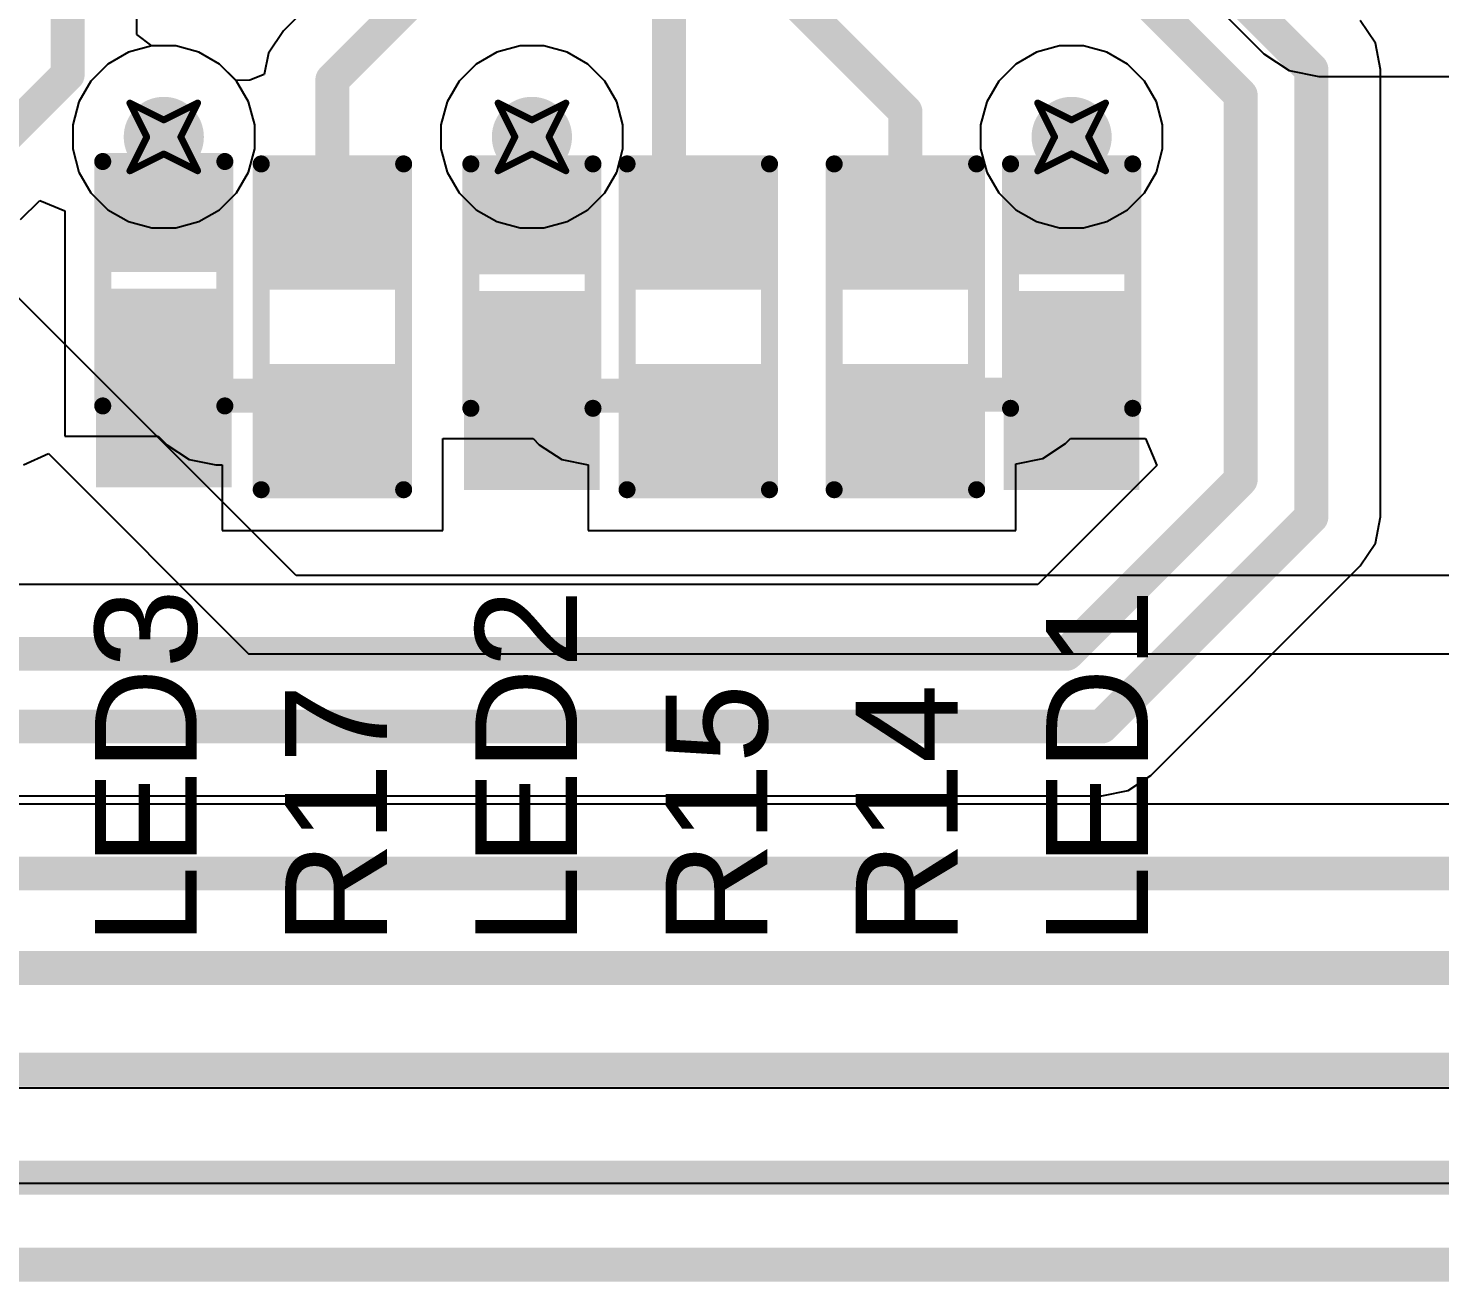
# Model space of a CAD drawing. Header units: inches. Extents: x -36 to 349, y -11 to 240.
# Drawn here: x 83.42 to 93.99, y 47.06 to 56.45 of the extents above; entities that cross this region are included whole.
import ezdxf

# ---------------------------------------------------------------- set-up
doc = ezdxf.new("R2010")
doc.units = ezdxf.units.IN
for name, color, linetype in [('Bottom Layer', 5, 'Continuous'), ('Drill Drawing', 1, 'Continuous'), ('Layer 1', 16, 'Continuous'), ('Layer 2', 76, 'Continuous'), ('Top Layer', 1, 'Continuous'), ('Top Overlay', 2, 'Continuous'), ('Top Paste', 8, 'Continuous'), ('Top Solder', 216, 'Continuous'), ('Via Holes', 16, 'Continuous')]:
    doc.layers.add(name, color=color, linetype=linetype)
doc.styles.add('Arial', font='', dxfattribs={"height": 0.2})
doc.styles.get('Arial').set_extended_font_data('Arial')

# ---------------------------------------------------------------- blocks, each defined once
blk = doc.blocks.new('R___0603_106')
at = {"layer": 'Top Layer'}
for points in [[(-0.381, 0.445), (-0.381, -0.444), (-1.143, -0.444), (-1.143, 0.445)], [(1.143, 0.445), (1.143, -0.444), (0.381, -0.444), (0.381, 0.445)]]:
    blk.add_hatch(color=1, dxfattribs=at).paths.add_polyline_path(points)
at = {"layer": 'Top Paste'}
for points in [[(-0.381, 0.445), (-0.381, -0.444), (-1.143, -0.444), (-1.143, 0.445)], [(1.143, 0.445), (1.143, -0.444), (0.381, -0.444), (0.381, 0.445)]]:
    blk.add_hatch(color=8, dxfattribs=at).paths.add_polyline_path(points)
at = {"layer": 'Top Solder'}
for points in [[(-0.279, 0.546), (-0.279, -0.546), (-1.245, -0.546), (-1.245, 0.546)], [(1.245, 0.546), (1.245, -0.546), (0.279, -0.546), (0.279, 0.546)]]:
    blk.add_hatch(color=216, dxfattribs=at).paths.add_polyline_path(points)
at = {"layer": 'Top Overlay'}
for points in [[(-1.219, 0.533, 0.127, 0.127, 0), (-1.219, -0.533, 0.127, 0.127, 0)], [(-1.219, 0.533, 0.127, 0.127, 0), (1.219, 0.533, 0.127, 0.127, 0)], [(1.219, 0.533, 0.127, 0.127, 0), (1.219, -0.533, 0.127, 0.127, 0)], [(-1.219, -0.533, 0.127, 0.127, 0), (1.219, -0.533, 0.127, 0.127, 0)]]:
    blk.add_lwpolyline(points, format="xyseb", dxfattribs=at)
for points in [[(-1.251, 0.533, 0.0635, 0.0635, 1), (-1.187, 0.533, 0.0635, 0.0635, 1)], [(-1.251, 0.533, 0.0635, 0.0635, 1), (-1.187, 0.533, 0.0635, 0.0635, 1)], [(1.187, 0.533, 0.0635, 0.0635, 1), (1.251, 0.533, 0.0635, 0.0635, 1)], [(1.187, 0.533, 0.0635, 0.0635, 1), (1.251, 0.533, 0.0635, 0.0635, 1)], [(-1.251, -0.533, 0.0635, 0.0635, 1), (-1.187, -0.533, 0.0635, 0.0635, 1)], [(-1.251, -0.533, 0.0635, 0.0635, 1), (-1.187, -0.533, 0.0635, 0.0635, 1)], [(1.187, -0.533, 0.0635, 0.0635, 1), (1.251, -0.533, 0.0635, 0.0635, 1)], [(1.187, -0.533, 0.0635, 0.0635, 1), (1.251, -0.533, 0.0635, 0.0635, 1)]]:
    blk.add_lwpolyline(points, format="xyseb", close=True, dxfattribs=at)
blk = doc.blocks.new('R___0603_107')
at = {"layer": 'Top Layer'}
for points in [[(-0.381, 0.445), (-0.381, -0.445), (-1.143, -0.445), (-1.143, 0.445)], [(1.143, 0.445), (1.143, -0.445), (0.381, -0.445), (0.381, 0.445)]]:
    blk.add_hatch(color=1, dxfattribs=at).paths.add_polyline_path(points)
at = {"layer": 'Top Paste'}
for points in [[(-0.381, 0.445), (-0.381, -0.445), (-1.143, -0.445), (-1.143, 0.445)], [(1.143, 0.445), (1.143, -0.445), (0.381, -0.445), (0.381, 0.445)]]:
    blk.add_hatch(color=8, dxfattribs=at).paths.add_polyline_path(points)
at = {"layer": 'Top Solder'}
for points in [[(-0.279, 0.546), (-0.279, -0.546), (-1.245, -0.546), (-1.245, 0.546)], [(1.245, 0.546), (1.245, -0.546), (0.279, -0.546), (0.279, 0.546)]]:
    blk.add_hatch(color=216, dxfattribs=at).paths.add_polyline_path(points)
at = {"layer": 'Top Overlay'}
for points in [[(-1.219, 0.533, 0.127, 0.127, 0), (-1.219, -0.533, 0.127, 0.127, 0)], [(-1.219, 0.533, 0.127, 0.127, 0), (1.219, 0.533, 0.127, 0.127, 0)], [(1.219, 0.533, 0.127, 0.127, 0), (1.219, -0.533, 0.127, 0.127, 0)], [(-1.219, -0.533, 0.127, 0.127, 0), (1.219, -0.533, 0.127, 0.127, 0)]]:
    blk.add_lwpolyline(points, format="xyseb", dxfattribs=at)
for points in [[(-1.251, 0.533, 0.0635, 0.0635, 1), (-1.187, 0.533, 0.0635, 0.0635, 1)], [(-1.251, 0.533, 0.0635, 0.0635, 1), (-1.187, 0.533, 0.0635, 0.0635, 1)], [(1.187, 0.533, 0.0635, 0.0635, 1), (1.251, 0.533, 0.0635, 0.0635, 1)], [(1.187, 0.533, 0.0635, 0.0635, 1), (1.251, 0.533, 0.0635, 0.0635, 1)], [(-1.251, -0.533, 0.0635, 0.0635, 1), (-1.187, -0.533, 0.0635, 0.0635, 1)], [(-1.251, -0.533, 0.0635, 0.0635, 1), (-1.187, -0.533, 0.0635, 0.0635, 1)], [(1.187, -0.533, 0.0635, 0.0635, 1), (1.251, -0.533, 0.0635, 0.0635, 1)], [(1.187, -0.533, 0.0635, 0.0635, 1), (1.251, -0.533, 0.0635, 0.0635, 1)]]:
    blk.add_lwpolyline(points, format="xyseb", close=True, dxfattribs=at)
blk = doc.blocks.new('R___0603_108')
at = {"layer": 'Top Layer'}
for points in [[(-0.381, 0.444), (-0.381, -0.445), (-1.143, -0.445), (-1.143, 0.444)], [(1.143, 0.444), (1.143, -0.445), (0.381, -0.445), (0.381, 0.444)]]:
    blk.add_hatch(color=1, dxfattribs=at).paths.add_polyline_path(points)
at = {"layer": 'Top Paste'}
for points in [[(-0.381, 0.444), (-0.381, -0.445), (-1.143, -0.445), (-1.143, 0.444)], [(1.143, 0.444), (1.143, -0.445), (0.381, -0.445), (0.381, 0.444)]]:
    blk.add_hatch(color=8, dxfattribs=at).paths.add_polyline_path(points)
at = {"layer": 'Top Solder'}
for points in [[(-0.279, 0.546), (-0.279, -0.546), (-1.245, -0.546), (-1.245, 0.546)], [(1.245, 0.546), (1.245, -0.546), (0.279, -0.546), (0.279, 0.546)]]:
    blk.add_hatch(color=216, dxfattribs=at).paths.add_polyline_path(points)
at = {"layer": 'Top Overlay'}
for points in [[(-1.219, 0.533, 0.127, 0.127, 0), (-1.219, -0.533, 0.127, 0.127, 0)], [(-1.219, 0.533, 0.127, 0.127, 0), (1.219, 0.533, 0.127, 0.127, 0)], [(1.219, 0.533, 0.127, 0.127, 0), (1.219, -0.533, 0.127, 0.127, 0)], [(-1.219, -0.533, 0.127, 0.127, 0), (1.219, -0.533, 0.127, 0.127, 0)]]:
    blk.add_lwpolyline(points, format="xyseb", dxfattribs=at)
for points in [[(-1.251, 0.533, 0.0635, 0.0635, 1), (-1.187, 0.533, 0.0635, 0.0635, 1)], [(-1.251, 0.533, 0.0635, 0.0635, 1), (-1.187, 0.533, 0.0635, 0.0635, 1)], [(1.187, 0.533, 0.0635, 0.0635, 1), (1.251, 0.533, 0.0635, 0.0635, 1)], [(1.187, 0.533, 0.0635, 0.0635, 1), (1.251, 0.533, 0.0635, 0.0635, 1)], [(-1.251, -0.533, 0.0635, 0.0635, 1), (-1.187, -0.533, 0.0635, 0.0635, 1)], [(-1.251, -0.533, 0.0635, 0.0635, 1), (-1.187, -0.533, 0.0635, 0.0635, 1)], [(1.187, -0.533, 0.0635, 0.0635, 1), (1.251, -0.533, 0.0635, 0.0635, 1)], [(1.187, -0.533, 0.0635, 0.0635, 1), (1.251, -0.533, 0.0635, 0.0635, 1)]]:
    blk.add_lwpolyline(points, format="xyseb", close=True, dxfattribs=at)
blk = doc.blocks.new('LED_0402_114')
at = {"layer": 'Top Layer'}
for points in [[(-0.785, 0.36), (-0.165, 0.36), (-0.165, -0.36), (-0.785, -0.36)], [(0.165, 0.36), (0.785, 0.36), (0.785, -0.36), (0.165, -0.36)]]:
    blk.add_hatch(color=1, dxfattribs=at).paths.add_polyline_path(points)
at = {"layer": 'Top Overlay'}
blk.add_hatch(color=2, dxfattribs=at).paths.add_polyline_path([(0.94, -0.508), (1.55, -0.508), (1.55, 0.508), (0.94, 0.508)])
at = {"layer": 'Top Paste'}
for points in [[(-0.785, 0.36), (-0.165, 0.36), (-0.165, -0.36), (-0.785, -0.36)], [(0.165, 0.36), (0.785, 0.36), (0.785, -0.36), (0.165, -0.36)]]:
    blk.add_hatch(color=8, dxfattribs=at).paths.add_polyline_path(points)
at = {"layer": 'Top Solder'}
for points in [[(-0.887, 0.462), (-0.063, 0.462), (-0.063, -0.462), (-0.887, -0.462)], [(0.063, 0.462), (0.887, 0.462), (0.887, -0.462), (0.063, -0.462)]]:
    blk.add_hatch(color=216, dxfattribs=at).paths.add_polyline_path(points)
at = {"layer": 'Top Overlay'}
for points in [[(0.94, 0.457, 0.127, 0.127, 0), (-0.889, 0.457, 0.127, 0.127, 0)], [(-0.889, -0.457, 0.127, 0.127, 0), (-0.889, 0.457, 0.127, 0.127, 0)], [(0.94, -0.457, 0.127, 0.127, 0), (0.94, 0.457, 0.127, 0.127, 0)], [(0.94, -0.457, 0.127, 0.127, 0), (-0.889, -0.457, 0.127, 0.127, 0)]]:
    blk.add_lwpolyline(points, format="xyseb", dxfattribs=at)
for points in [[(-0.921, 0.457, 0.0635, 0.0635, 1), (-0.857, 0.457, 0.0635, 0.0635, 1)], [(-0.921, 0.457, 0.0635, 0.0635, 1), (-0.857, 0.457, 0.0635, 0.0635, 1)], [(0.908, 0.457, 0.0635, 0.0635, 1), (0.972, 0.457, 0.0635, 0.0635, 1)], [(0.908, 0.457, 0.0635, 0.0635, 1), (0.972, 0.457, 0.0635, 0.0635, 1)], [(-0.921, -0.457, 0.0635, 0.0635, 1), (-0.857, -0.457, 0.0635, 0.0635, 1)], [(-0.921, -0.457, 0.0635, 0.0635, 1), (-0.857, -0.457, 0.0635, 0.0635, 1)], [(0.908, -0.457, 0.0635, 0.0635, 1), (0.972, -0.457, 0.0635, 0.0635, 1)], [(0.908, -0.457, 0.0635, 0.0635, 1), (0.972, -0.457, 0.0635, 0.0635, 1)]]:
    blk.add_lwpolyline(points, format="xyseb", close=True, dxfattribs=at)
blk = doc.blocks.new('LED_0402_115')
at = {"layer": 'Top Layer'}
for points in [[(-0.785, 0.36), (-0.165, 0.36), (-0.165, -0.36), (-0.785, -0.36)], [(0.165, 0.36), (0.785, 0.36), (0.785, -0.36), (0.165, -0.36)]]:
    blk.add_hatch(color=1, dxfattribs=at).paths.add_polyline_path(points)
at = {"layer": 'Top Overlay'}
blk.add_hatch(color=2, dxfattribs=at).paths.add_polyline_path([(0.94, -0.508), (1.55, -0.508), (1.55, 0.508), (0.94, 0.508)])
at = {"layer": 'Top Paste'}
for points in [[(-0.785, 0.36), (-0.165, 0.36), (-0.165, -0.36), (-0.785, -0.36)], [(0.165, 0.36), (0.785, 0.36), (0.785, -0.36), (0.165, -0.36)]]:
    blk.add_hatch(color=8, dxfattribs=at).paths.add_polyline_path(points)
at = {"layer": 'Top Solder'}
for points in [[(-0.887, 0.462), (-0.063, 0.462), (-0.063, -0.462), (-0.887, -0.462)], [(0.063, 0.462), (0.887, 0.462), (0.887, -0.462), (0.063, -0.462)]]:
    blk.add_hatch(color=216, dxfattribs=at).paths.add_polyline_path(points)
at = {"layer": 'Top Overlay'}
for points in [[(-0.889, -0.457, 0.127, 0.127, 0), (-0.889, 0.457, 0.127, 0.127, 0)], [(0.94, 0.457, 0.127, 0.127, 0), (-0.889, 0.457, 0.127, 0.127, 0)], [(0.94, -0.457, 0.127, 0.127, 0), (0.94, 0.457, 0.127, 0.127, 0)], [(0.94, -0.457, 0.127, 0.127, 0), (-0.889, -0.457, 0.127, 0.127, 0)]]:
    blk.add_lwpolyline(points, format="xyseb", dxfattribs=at)
for points in [[(-0.921, 0.457, 0.0635, 0.0635, 1), (-0.857, 0.457, 0.0635, 0.0635, 1)], [(-0.921, 0.457, 0.0635, 0.0635, 1), (-0.857, 0.457, 0.0635, 0.0635, 1)], [(0.908, 0.457, 0.0635, 0.0635, 1), (0.972, 0.457, 0.0635, 0.0635, 1)], [(0.908, 0.457, 0.0635, 0.0635, 1), (0.972, 0.457, 0.0635, 0.0635, 1)], [(-0.921, -0.457, 0.0635, 0.0635, 1), (-0.857, -0.457, 0.0635, 0.0635, 1)], [(-0.921, -0.457, 0.0635, 0.0635, 1), (-0.857, -0.457, 0.0635, 0.0635, 1)], [(0.908, -0.457, 0.0635, 0.0635, 1), (0.972, -0.457, 0.0635, 0.0635, 1)], [(0.908, -0.457, 0.0635, 0.0635, 1), (0.972, -0.457, 0.0635, 0.0635, 1)]]:
    blk.add_lwpolyline(points, format="xyseb", close=True, dxfattribs=at)
blk = doc.blocks.new('LED_0402_116')
at = {"layer": 'Top Layer'}
for points in [[(-0.785, 0.36), (-0.165, 0.36), (-0.165, -0.36), (-0.785, -0.36)], [(0.165, 0.36), (0.785, 0.36), (0.785, -0.36), (0.165, -0.36)]]:
    blk.add_hatch(color=1, dxfattribs=at).paths.add_polyline_path(points)
at = {"layer": 'Top Overlay'}
blk.add_hatch(color=2, dxfattribs=at).paths.add_polyline_path([(0.94, -0.508), (1.55, -0.508), (1.55, 0.508), (0.94, 0.508)])
at = {"layer": 'Top Paste'}
for points in [[(-0.785, 0.36), (-0.165, 0.36), (-0.165, -0.36), (-0.785, -0.36)], [(0.165, 0.36), (0.785, 0.36), (0.785, -0.36), (0.165, -0.36)]]:
    blk.add_hatch(color=8, dxfattribs=at).paths.add_polyline_path(points)
at = {"layer": 'Top Solder'}
for points in [[(-0.887, 0.462), (-0.063, 0.462), (-0.063, -0.462), (-0.887, -0.462)], [(0.063, 0.462), (0.887, 0.462), (0.887, -0.462), (0.063, -0.462)]]:
    blk.add_hatch(color=216, dxfattribs=at).paths.add_polyline_path(points)
at = {"layer": 'Top Overlay'}
for points in [[(-0.889, -0.457, 0.127, 0.127, 0), (-0.889, 0.457, 0.127, 0.127, 0)], [(0.94, 0.457, 0.127, 0.127, 0), (-0.889, 0.457, 0.127, 0.127, 0)], [(0.94, -0.457, 0.127, 0.127, 0), (0.94, 0.457, 0.127, 0.127, 0)], [(0.94, -0.457, 0.127, 0.127, 0), (-0.889, -0.457, 0.127, 0.127, 0)]]:
    blk.add_lwpolyline(points, format="xyseb", dxfattribs=at)
for points in [[(-0.921, 0.457, 0.0635, 0.0635, 1), (-0.857, 0.457, 0.0635, 0.0635, 1)], [(-0.921, 0.457, 0.0635, 0.0635, 1), (-0.857, 0.457, 0.0635, 0.0635, 1)], [(0.908, 0.457, 0.0635, 0.0635, 1), (0.972, 0.457, 0.0635, 0.0635, 1)], [(0.908, 0.457, 0.0635, 0.0635, 1), (0.972, 0.457, 0.0635, 0.0635, 1)], [(-0.921, -0.457, 0.0635, 0.0635, 1), (-0.857, -0.457, 0.0635, 0.0635, 1)], [(-0.921, -0.457, 0.0635, 0.0635, 1), (-0.857, -0.457, 0.0635, 0.0635, 1)], [(0.908, -0.457, 0.0635, 0.0635, 1), (0.972, -0.457, 0.0635, 0.0635, 1)], [(0.908, -0.457, 0.0635, 0.0635, 1), (0.972, -0.457, 0.0635, 0.0635, 1)]]:
    blk.add_lwpolyline(points, format="xyseb", close=True, dxfattribs=at)

msp = doc.modelspace()

# ---------------------------------------------------------------- hatches: boundary and pattern name
at = {"layer": 'Bottom Layer'}
h = msp.add_hatch(color=5, dxfattribs=at)
edge = h.paths.add_edge_path()
edge.add_arc((84.439, 55.632), 0.3, 0, 360)
h = msp.add_hatch(color=5, dxfattribs=at)
edge = h.paths.add_edge_path()
edge.add_arc((87.194, 55.632), 0.3, 0, 360)
h = msp.add_hatch(color=5, dxfattribs=at)
edge = h.paths.add_edge_path()
edge.add_arc((91.233, 55.632), 0.3, 0, 360)
at = {"layer": 'Layer 1'}
h = msp.add_hatch(color=16, dxfattribs=at)
edge = h.paths.add_edge_path()
edge.add_arc((84.439, 55.632), 0.3, 0, 360)
h = msp.add_hatch(color=16, dxfattribs=at)
edge = h.paths.add_edge_path()
edge.add_arc((87.194, 55.632), 0.3, 0, 360)
h = msp.add_hatch(color=16, dxfattribs=at)
edge = h.paths.add_edge_path()
edge.add_arc((91.233, 55.632), 0.3, 0, 360)
at = {"layer": 'Layer 2'}
h = msp.add_hatch(color=76, dxfattribs=at)
edge = h.paths.add_edge_path()
edge.add_arc((84.439, 55.632), 0.3, 0, 360)
h = msp.add_hatch(color=76, dxfattribs=at)
edge = h.paths.add_edge_path()
edge.add_arc((87.194, 55.632), 0.3, 0, 360)
h = msp.add_hatch(color=76, dxfattribs=at)
edge = h.paths.add_edge_path()
edge.add_arc((91.233, 55.632), 0.3, 0, 360)
at = {"layer": 'Top Layer'}
h = msp.add_hatch(color=1, dxfattribs=at)
edge = h.paths.add_edge_path()
edge.add_arc((84.439, 55.632), 0.3, 0, 360)
h = msp.add_hatch(color=1, dxfattribs=at)
edge = h.paths.add_edge_path()
edge.add_arc((87.194, 55.632), 0.3, 0, 360)
h = msp.add_hatch(color=1, dxfattribs=at)
edge = h.paths.add_edge_path()
edge.add_arc((91.233, 55.632), 0.3, 0, 360)
at = {"layer": 'Via Holes'}
h = msp.add_hatch(color=7, dxfattribs=at)
edge = h.paths.add_edge_path()
edge.add_arc((84.439, 55.632), 0.15, 0, 360)
h = msp.add_hatch(color=7, dxfattribs=at)
edge = h.paths.add_edge_path()
edge.add_arc((87.194, 55.632), 0.15, 0, 360)
h = msp.add_hatch(color=7, dxfattribs=at)
edge = h.paths.add_edge_path()
edge.add_arc((91.233, 55.632), 0.15, 0, 360)

# ---------------------------------------------------------------- linework, layer by layer
at = {"layer": 'Bottom Layer'}
for p, q in [((90.269, 58.658), (92.672, 56.255)), ((84.349, 56.313), (84.176, 56.267)), ((84.528, 56.313), (84.349, 56.313)), ((84.701, 56.267), (84.528, 56.313)), ((87.105, 56.313), (86.932, 56.267)), ((87.284, 56.313), (87.105, 56.313)), ((87.457, 56.267), (87.284, 56.313)), ((91.143, 56.313), (90.97, 56.267)), ((91.323, 56.313), (91.143, 56.313)), ((91.496, 56.267), (91.323, 56.313)), ((84.176, 56.267), (84.02, 56.177)), ((84.857, 56.177), (84.701, 56.267)), ((86.932, 56.267), (86.776, 56.177)), ((87.613, 56.177), (87.457, 56.267)), ((90.97, 56.267), (90.815, 56.177)), ((91.651, 56.177), (91.496, 56.267)), ((92.672, 56.255), (92.861, 56.129)), ((84.02, 56.177), (83.894, 56.05)), ((84.984, 56.05), (84.857, 56.177)), ((86.776, 56.177), (86.65, 56.05)), ((87.739, 56.05), (87.613, 56.177)), ((90.815, 56.177), (90.688, 56.05)), ((91.778, 56.05), (91.651, 56.177)), ((92.861, 56.129), (93.084, 56.085)), ((83.894, 56.05), (83.804, 55.895)), ((85.073, 55.895), (84.984, 56.05)), ((86.65, 56.05), (86.56, 55.895)), ((87.829, 55.895), (87.739, 56.05)), ((90.688, 56.05), (90.599, 55.895)), ((91.868, 55.895), (91.778, 56.05)), ((93.084, 56.085), (112.991, 56.085)), ((83.804, 55.895), (83.758, 55.722)), ((85.12, 55.722), (85.073, 55.895)), ((86.56, 55.895), (86.513, 55.722)), ((87.875, 55.722), (87.829, 55.895)), ((90.599, 55.895), (90.552, 55.722)), ((91.914, 55.722), (91.868, 55.895)), ((83.758, 55.722), (83.758, 55.542)), ((85.12, 55.542), (85.12, 55.722)), ((86.513, 55.722), (86.513, 55.542)), ((87.875, 55.542), (87.875, 55.722)), ((90.552, 55.722), (90.552, 55.542)), ((91.914, 55.542), (91.914, 55.722)), ((83.758, 55.542), (83.804, 55.369)), ((85.073, 55.369), (85.12, 55.542)), ((86.513, 55.542), (86.56, 55.369)), ((87.829, 55.369), (87.875, 55.542)), ((90.552, 55.542), (90.599, 55.369)), ((91.868, 55.369), (91.914, 55.542)), ((83.804, 55.369), (83.894, 55.214)), ((84.984, 55.214), (85.073, 55.369)), ((86.56, 55.369), (86.65, 55.214)), ((87.739, 55.214), (87.829, 55.369)), ((90.599, 55.369), (90.688, 55.214)), ((91.778, 55.214), (91.868, 55.369)), ((83.894, 55.214), (84.02, 55.087)), ((84.857, 55.087), (84.984, 55.214)), ((86.65, 55.214), (86.776, 55.087)), ((87.613, 55.087), (87.739, 55.214)), ((90.688, 55.214), (90.815, 55.087)), ((91.651, 55.087), (91.778, 55.214)), ((84.02, 55.087), (84.176, 54.998)), ((84.701, 54.998), (84.857, 55.087)), ((86.776, 55.087), (86.932, 54.998)), ((87.457, 54.998), (87.613, 55.087)), ((90.815, 55.087), (90.97, 54.998)), ((91.496, 54.998), (91.651, 55.087)), ((84.176, 54.998), (84.349, 54.951)), ((84.349, 54.951), (84.528, 54.951)), ((84.528, 54.951), (84.701, 54.998)), ((86.932, 54.998), (87.105, 54.951)), ((87.105, 54.951), (87.284, 54.951)), ((87.284, 54.951), (87.457, 54.998)), ((90.97, 54.998), (91.143, 54.951)), ((91.143, 54.951), (91.323, 54.951)), ((91.323, 54.951), (91.496, 54.998)), ((127.283, 50.638), (77.007, 50.638))]:
    msp.add_line(p, q, dxfattribs=at)
for points in [[(40.113, 50.12, 0.254, 0.254, 0), (127.497, 50.12, 0.254, 0.254, 0)], [(39.724, 49.413, 0.254, 0.254, 0), (127.79, 49.413, 0.254, 0.254, 0)], [(39.501, 48.651, 0.254, 0.254, 0), (128.105, 48.651, 0.254, 0.254, 0)], [(33.49, 47.844, 0.254, 0.254, 0), (146.287, 47.844, 0.254, 0.254, 0)], [(33.348, 47.192, 0.254, 0.254, 0), (156.727, 47.192, 0.254, 0.254, 0)]]:
    msp.add_lwpolyline(points, format="xyseb", dxfattribs=at)
at = {"layer": 'Drill Drawing'}
for points in [[(84.185, 55.886, 0.0508, 0.0508, 0), (84.439, 55.759, 0.0508, 0.0508, 0)], [(84.185, 55.886, 0.0508, 0.0508, 0), (84.312, 55.632, 0.0508, 0.0508, 0)], [(84.439, 55.759, 0.0508, 0.0508, 0), (84.693, 55.886, 0.0508, 0.0508, 0)], [(84.566, 55.632, 0.0508, 0.0508, 0), (84.693, 55.886, 0.0508, 0.0508, 0)], [(86.94, 55.886, 0.0508, 0.0508, 0), (87.194, 55.759, 0.0508, 0.0508, 0)], [(86.94, 55.886, 0.0508, 0.0508, 0), (87.067, 55.632, 0.0508, 0.0508, 0)], [(87.194, 55.759, 0.0508, 0.0508, 0), (87.448, 55.886, 0.0508, 0.0508, 0)], [(87.321, 55.632, 0.0508, 0.0508, 0), (87.448, 55.886, 0.0508, 0.0508, 0)], [(90.979, 55.886, 0.0508, 0.0508, 0), (91.233, 55.759, 0.0508, 0.0508, 0)], [(90.979, 55.886, 0.0508, 0.0508, 0), (91.106, 55.632, 0.0508, 0.0508, 0)], [(91.233, 55.759, 0.0508, 0.0508, 0), (91.487, 55.886, 0.0508, 0.0508, 0)], [(91.36, 55.632, 0.0508, 0.0508, 0), (91.487, 55.886, 0.0508, 0.0508, 0)], [(84.185, 55.378, 0.0508, 0.0508, 0), (84.312, 55.632, 0.0508, 0.0508, 0)], [(84.566, 55.632, 0.0508, 0.0508, 0), (84.693, 55.378, 0.0508, 0.0508, 0)], [(86.94, 55.378, 0.0508, 0.0508, 0), (87.067, 55.632, 0.0508, 0.0508, 0)], [(87.321, 55.632, 0.0508, 0.0508, 0), (87.448, 55.378, 0.0508, 0.0508, 0)], [(90.979, 55.378, 0.0508, 0.0508, 0), (91.106, 55.632, 0.0508, 0.0508, 0)], [(91.36, 55.632, 0.0508, 0.0508, 0), (91.487, 55.378, 0.0508, 0.0508, 0)], [(84.185, 55.378, 0.0508, 0.0508, 0), (84.439, 55.505, 0.0508, 0.0508, 0)], [(84.439, 55.505, 0.0508, 0.0508, 0), (84.693, 55.378, 0.0508, 0.0508, 0)], [(86.94, 55.378, 0.0508, 0.0508, 0), (87.194, 55.505, 0.0508, 0.0508, 0)], [(87.194, 55.505, 0.0508, 0.0508, 0), (87.448, 55.378, 0.0508, 0.0508, 0)], [(90.979, 55.378, 0.0508, 0.0508, 0), (91.233, 55.505, 0.0508, 0.0508, 0)], [(91.233, 55.505, 0.0508, 0.0508, 0), (91.487, 55.378, 0.0508, 0.0508, 0)]]:
    msp.add_lwpolyline(points, format="xyseb", dxfattribs=at)
for points in [[(84.172, 55.886, 0.0254, 0.0254, 1), (84.197, 55.886, 0.0254, 0.0254, 1)], [(84.172, 55.886, 0.0254, 0.0254, 1), (84.197, 55.886, 0.0254, 0.0254, 1)], [(84.68, 55.886, 0.0254, 0.0254, 1), (84.705, 55.886, 0.0254, 0.0254, 1)], [(84.68, 55.886, 0.0254, 0.0254, 1), (84.705, 55.886, 0.0254, 0.0254, 1)], [(86.928, 55.886, 0.0254, 0.0254, 1), (86.953, 55.886, 0.0254, 0.0254, 1)], [(86.928, 55.886, 0.0254, 0.0254, 1), (86.953, 55.886, 0.0254, 0.0254, 1)], [(87.436, 55.886, 0.0254, 0.0254, 1), (87.461, 55.886, 0.0254, 0.0254, 1)], [(87.436, 55.886, 0.0254, 0.0254, 1), (87.461, 55.886, 0.0254, 0.0254, 1)], [(90.966, 55.886, 0.0254, 0.0254, 1), (90.992, 55.886, 0.0254, 0.0254, 1)], [(90.966, 55.886, 0.0254, 0.0254, 1), (90.992, 55.886, 0.0254, 0.0254, 1)], [(91.474, 55.886, 0.0254, 0.0254, 1), (91.5, 55.886, 0.0254, 0.0254, 1)], [(91.474, 55.886, 0.0254, 0.0254, 1), (91.5, 55.886, 0.0254, 0.0254, 1)], [(84.426, 55.759, 0.0254, 0.0254, 1), (84.451, 55.759, 0.0254, 0.0254, 1)], [(84.426, 55.759, 0.0254, 0.0254, 1), (84.451, 55.759, 0.0254, 0.0254, 1)], [(87.182, 55.759, 0.0254, 0.0254, 1), (87.207, 55.759, 0.0254, 0.0254, 1)], [(87.182, 55.759, 0.0254, 0.0254, 1), (87.207, 55.759, 0.0254, 0.0254, 1)], [(91.22, 55.759, 0.0254, 0.0254, 1), (91.246, 55.759, 0.0254, 0.0254, 1)], [(91.22, 55.759, 0.0254, 0.0254, 1), (91.246, 55.759, 0.0254, 0.0254, 1)], [(84.299, 55.632, 0.0254, 0.0254, 1), (84.324, 55.632, 0.0254, 0.0254, 1)], [(84.299, 55.632, 0.0254, 0.0254, 1), (84.324, 55.632, 0.0254, 0.0254, 1)], [(84.553, 55.632, 0.0254, 0.0254, 1), (84.578, 55.632, 0.0254, 0.0254, 1)], [(84.553, 55.632, 0.0254, 0.0254, 1), (84.578, 55.632, 0.0254, 0.0254, 1)], [(87.055, 55.632, 0.0254, 0.0254, 1), (87.08, 55.632, 0.0254, 0.0254, 1)], [(87.055, 55.632, 0.0254, 0.0254, 1), (87.08, 55.632, 0.0254, 0.0254, 1)], [(87.309, 55.632, 0.0254, 0.0254, 1), (87.334, 55.632, 0.0254, 0.0254, 1)], [(87.309, 55.632, 0.0254, 0.0254, 1), (87.334, 55.632, 0.0254, 0.0254, 1)], [(91.093, 55.632, 0.0254, 0.0254, 1), (91.119, 55.632, 0.0254, 0.0254, 1)], [(91.093, 55.632, 0.0254, 0.0254, 1), (91.119, 55.632, 0.0254, 0.0254, 1)], [(91.347, 55.632, 0.0254, 0.0254, 1), (91.373, 55.632, 0.0254, 0.0254, 1)], [(91.347, 55.632, 0.0254, 0.0254, 1), (91.373, 55.632, 0.0254, 0.0254, 1)], [(84.426, 55.505, 0.0254, 0.0254, 1), (84.451, 55.505, 0.0254, 0.0254, 1)], [(84.426, 55.505, 0.0254, 0.0254, 1), (84.451, 55.505, 0.0254, 0.0254, 1)], [(87.182, 55.505, 0.0254, 0.0254, 1), (87.207, 55.505, 0.0254, 0.0254, 1)], [(87.182, 55.505, 0.0254, 0.0254, 1), (87.207, 55.505, 0.0254, 0.0254, 1)], [(91.22, 55.505, 0.0254, 0.0254, 1), (91.246, 55.505, 0.0254, 0.0254, 1)], [(91.22, 55.505, 0.0254, 0.0254, 1), (91.246, 55.505, 0.0254, 0.0254, 1)], [(84.172, 55.378, 0.0254, 0.0254, 1), (84.197, 55.378, 0.0254, 0.0254, 1)], [(84.172, 55.378, 0.0254, 0.0254, 1), (84.197, 55.378, 0.0254, 0.0254, 1)], [(84.68, 55.378, 0.0254, 0.0254, 1), (84.705, 55.378, 0.0254, 0.0254, 1)], [(84.68, 55.378, 0.0254, 0.0254, 1), (84.705, 55.378, 0.0254, 0.0254, 1)], [(86.928, 55.378, 0.0254, 0.0254, 1), (86.953, 55.378, 0.0254, 0.0254, 1)], [(86.928, 55.378, 0.0254, 0.0254, 1), (86.953, 55.378, 0.0254, 0.0254, 1)], [(87.436, 55.378, 0.0254, 0.0254, 1), (87.461, 55.378, 0.0254, 0.0254, 1)], [(87.436, 55.378, 0.0254, 0.0254, 1), (87.461, 55.378, 0.0254, 0.0254, 1)], [(90.966, 55.378, 0.0254, 0.0254, 1), (90.992, 55.378, 0.0254, 0.0254, 1)], [(90.966, 55.378, 0.0254, 0.0254, 1), (90.992, 55.378, 0.0254, 0.0254, 1)], [(91.474, 55.378, 0.0254, 0.0254, 1), (91.5, 55.378, 0.0254, 0.0254, 1)], [(91.474, 55.378, 0.0254, 0.0254, 1), (91.5, 55.378, 0.0254, 0.0254, 1)]]:
    msp.add_lwpolyline(points, format="xyseb", close=True, dxfattribs=at)
at = {"layer": 'Layer 1'}
for p, q in [((84.349, 56.313), (84.176, 56.267)), ((84.528, 56.313), (84.349, 56.313)), ((84.701, 56.267), (84.528, 56.313)), ((87.105, 56.313), (86.932, 56.267)), ((87.284, 56.313), (87.105, 56.313)), ((87.457, 56.267), (87.284, 56.313)), ((91.143, 56.313), (90.97, 56.267)), ((91.323, 56.313), (91.143, 56.313)), ((91.496, 56.267), (91.323, 56.313)), ((84.176, 56.267), (84.02, 56.177)), ((84.857, 56.177), (84.701, 56.267)), ((86.932, 56.267), (86.776, 56.177)), ((87.613, 56.177), (87.457, 56.267)), ((90.97, 56.267), (90.815, 56.177)), ((91.651, 56.177), (91.496, 56.267)), ((84.02, 56.177), (83.894, 56.05)), ((84.984, 56.05), (84.857, 56.177)), ((86.776, 56.177), (86.65, 56.05)), ((87.739, 56.05), (87.613, 56.177)), ((90.815, 56.177), (90.688, 56.05)), ((91.778, 56.05), (91.651, 56.177)), ((83.894, 56.05), (83.804, 55.895)), ((85.073, 55.895), (84.984, 56.05)), ((86.65, 56.05), (86.56, 55.895)), ((87.829, 55.895), (87.739, 56.05)), ((90.688, 56.05), (90.599, 55.895)), ((91.868, 55.895), (91.778, 56.05)), ((83.804, 55.895), (83.758, 55.722)), ((85.12, 55.722), (85.073, 55.895)), ((86.56, 55.895), (86.513, 55.722)), ((87.875, 55.722), (87.829, 55.895)), ((90.599, 55.895), (90.552, 55.722)), ((91.914, 55.722), (91.868, 55.895)), ((83.758, 55.722), (83.758, 55.542)), ((85.12, 55.542), (85.12, 55.722)), ((86.513, 55.722), (86.513, 55.542)), ((87.875, 55.542), (87.875, 55.722)), ((90.552, 55.722), (90.552, 55.542)), ((91.914, 55.542), (91.914, 55.722)), ((83.758, 55.542), (83.804, 55.369)), ((85.073, 55.369), (85.12, 55.542)), ((86.513, 55.542), (86.56, 55.369)), ((87.829, 55.369), (87.875, 55.542)), ((90.552, 55.542), (90.599, 55.369)), ((91.868, 55.369), (91.914, 55.542)), ((83.804, 55.369), (83.894, 55.214)), ((84.984, 55.214), (85.073, 55.369)), ((86.56, 55.369), (86.65, 55.214)), ((87.739, 55.214), (87.829, 55.369)), ((90.599, 55.369), (90.688, 55.214)), ((91.778, 55.214), (91.868, 55.369)), ((83.894, 55.214), (84.02, 55.087)), ((84.857, 55.087), (84.984, 55.214)), ((86.65, 55.214), (86.776, 55.087)), ((87.613, 55.087), (87.739, 55.214)), ((90.688, 55.214), (90.815, 55.087)), ((91.651, 55.087), (91.778, 55.214)), ((84.02, 55.087), (84.176, 54.998)), ((84.701, 54.998), (84.857, 55.087)), ((86.776, 55.087), (86.932, 54.998)), ((87.457, 54.998), (87.613, 55.087)), ((90.815, 55.087), (90.97, 54.998)), ((91.496, 54.998), (91.651, 55.087)), ((84.176, 54.998), (84.349, 54.951)), ((84.349, 54.951), (84.528, 54.951)), ((84.528, 54.951), (84.701, 54.998)), ((86.932, 54.998), (87.105, 54.951)), ((87.105, 54.951), (87.284, 54.951)), ((87.284, 54.951), (87.457, 54.998)), ((90.97, 54.998), (91.143, 54.951)), ((91.143, 54.951), (91.323, 54.951)), ((91.323, 54.951), (91.496, 54.998))]:
    msp.add_line(p, q, dxfattribs=at)
at = {"layer": 'Layer 2'}
for p, q in [((85.429, 52.349), (81.492, 56.286)), ((83.39, 53.179), (83.577, 53.262)), ((83.577, 53.262), (85.074, 51.765)), ((116.239, 52.349), (85.429, 52.349)), ((85.074, 51.765), (101.701, 51.765)), ((100.364, 48.514), (68.437, 48.514)), ((61.248, 47.803), (99.577, 47.803))]:
    msp.add_line(p, q, dxfattribs=at)
at = {"layer": 'Top Layer'}
for p, q in [((84.237, 56.399), (84.237, 59.787)), ((86.595, 57.686), (85.334, 56.426)), ((85.334, 56.426), (85.222, 56.258)), ((93.506, 56.334), (93.393, 56.502)), ((84.349, 56.313), (84.237, 56.399)), ((84.528, 56.313), (84.349, 56.313)), ((84.701, 56.267), (84.528, 56.313)), ((93.545, 56.136), (93.506, 56.334)), ((84.857, 56.177), (84.701, 56.267)), ((85.222, 56.258), (85.19, 56.098)), ((84.98, 56.054), (84.857, 56.177)), ((85.19, 56.098), (85.082, 56.057)), ((93.545, 52.789), (93.545, 56.136)), ((85.082, 56.057), (84.98, 56.054)), ((83.367, 55.013), (83.51, 55.156)), ((83.51, 55.156), (83.698, 55.078)), ((83.698, 55.078), (83.698, 54.343)), ((83.698, 54.343), (83.698, 53.393)), ((83.698, 53.393), (84.397, 53.393)), ((84.397, 53.393), (84.461, 53.329)), ((86.526, 52.687), (86.526, 53.375)), ((86.526, 53.375), (87.203, 53.375)), ((87.203, 53.375), (87.249, 53.329)), ((91.186, 53.337), (91.225, 53.375)), ((91.225, 53.375), (91.786, 53.375)), ((91.786, 53.375), (91.87, 53.172)), ((84.461, 53.329), (84.629, 53.217)), ((87.249, 53.329), (87.418, 53.217)), ((91.018, 53.225), (91.186, 53.337)), ((84.629, 53.217), (84.828, 53.177)), ((84.828, 53.177), (84.875, 53.177)), ((84.875, 53.177), (84.875, 52.687)), ((87.418, 53.217), (87.614, 53.178)), ((87.614, 53.178), (87.614, 52.687)), ((90.815, 52.687), (90.815, 53.185)), ((90.815, 53.185), (90.82, 53.185)), ((90.82, 53.185), (91.018, 53.225)), ((91.87, 53.172), (90.98, 52.282)), ((93.506, 52.591), (93.545, 52.789)), ((84.875, 52.687), (86.526, 52.687)), ((87.614, 52.687), (90.815, 52.687)), ((93.393, 52.423), (93.506, 52.591)), ((91.825, 50.854), (93.393, 52.423)), ((90.98, 52.282), (78.728, 52.282)), ((91.657, 50.742), (91.825, 50.854)), ((91.458, 50.702), (91.657, 50.742)), ((78.189, 50.702), (91.458, 50.702))]:
    msp.add_line(p, q, dxfattribs=at)
for points in [[(83.719, 56.098, 0.254, 0.254, 0), (83.719, 60.948, 0.254, 0.254, 0)], [(88.219, 55.193, 0.254, 0.254, 0), (88.219, 60.948, 0.254, 0.254, 0)], [(85.701, 56.059, 0.254, 0.254, 0), (87.719, 58.078, 0.254, 0.254, 0)], [(91.911, 57.251, 0.254, 0.254, 0), (93.027, 56.136, 0.254, 0.254, 0)], [(88.719, 57.091, 0.254, 0.254, 0), (89.989, 55.821, 0.254, 0.254, 0)], [(91.735, 56.707, 0.254, 0.254, 0), (92.499, 55.943, 0.254, 0.254, 0)], [(82.851, 55.23, 0.254, 0.254, 0), (83.719, 56.098, 0.254, 0.254, 0)], [(93.027, 52.789, 0.254, 0.254, 0), (93.027, 56.136, 0.254, 0.254, 0)], [(85.701, 54.973, 0.254, 0.254, 0), (85.701, 56.059, 0.254, 0.254, 0)], [(92.499, 53.068, 0.254, 0.254, 0), (92.499, 55.943, 0.254, 0.254, 0)], [(89.989, 54.973, 0.254, 0.254, 0), (89.989, 55.821, 0.254, 0.254, 0)], [(84.439, 55.034, 0.381, 0.381, 0), (84.439, 55.632, 0.381, 0.381, 0)], [(87.201, 54.948, 0.381, 0.381, 0), (87.201, 55.644, 0.381, 0.381, 0)], [(91.233, 55.016, 0.381, 0.381, 0), (91.233, 55.632, 0.381, 0.381, 0)], [(88.219, 55.193, 0.254, 0.254, 0), (88.439, 54.973, 0.254, 0.254, 0)], [(84.439, 54.936, 0.381, 0.381, 0), (84.439, 55.034, 0.381, 0.381, 0)], [(91.233, 54.936, 0.381, 0.381, 0), (91.233, 55.016, 0.381, 0.381, 0)], [(87.245, 54.066, 0.254, 0.254, 0), (87.616, 53.695, 0.254, 0.254, 0)], [(90.82, 53.703, 0.254, 0.254, 0), (91.183, 54.066, 0.254, 0.254, 0)], [(84.672, 53.851, 0.254, 0.254, 0), (84.828, 53.695, 0.254, 0.254, 0)], [(84.828, 53.695, 0.254, 0.254, 0), (85.455, 53.695, 0.254, 0.254, 0)], [(87.616, 53.695, 0.254, 0.254, 0), (88.193, 53.695, 0.254, 0.254, 0)], [(90.243, 53.703, 0.254, 0.254, 0), (90.82, 53.703, 0.254, 0.254, 0)], [(91.195, 51.764, 0.254, 0.254, 0), (92.499, 53.068, 0.254, 0.254, 0)], [(91.458, 51.22, 0.254, 0.254, 0), (93.027, 52.789, 0.254, 0.254, 0)], [(78.513, 51.764, 0.254, 0.254, 0), (91.195, 51.764, 0.254, 0.254, 0)], [(78.189, 51.22, 0.254, 0.254, 0), (91.458, 51.22, 0.254, 0.254, 0)]]:
    msp.add_lwpolyline(points, format="xyseb", dxfattribs=at)
for points in [[(83.656, 56.098, 0.127, 0.127, 1), (83.783, 56.098, 0.127, 0.127, 1)], [(83.656, 56.098, 0.127, 0.127, 1), (83.783, 56.098, 0.127, 0.127, 1)], [(92.964, 56.136, 0.127, 0.127, 1), (93.091, 56.136, 0.127, 0.127, 1)], [(92.964, 56.136, 0.127, 0.127, 1), (93.091, 56.136, 0.127, 0.127, 1)], [(85.637, 56.059, 0.127, 0.127, 1), (85.764, 56.059, 0.127, 0.127, 1)], [(85.637, 56.059, 0.127, 0.127, 1), (85.764, 56.059, 0.127, 0.127, 1)], [(92.435, 55.943, 0.127, 0.127, 1), (92.562, 55.943, 0.127, 0.127, 1)], [(92.435, 55.943, 0.127, 0.127, 1), (92.562, 55.943, 0.127, 0.127, 1)], [(89.926, 55.821, 0.127, 0.127, 1), (90.053, 55.821, 0.127, 0.127, 1)], [(89.926, 55.821, 0.127, 0.127, 1), (90.053, 55.821, 0.127, 0.127, 1)], [(84.343, 55.632, 0.191, 0.191, 1), (84.534, 55.632, 0.191, 0.191, 1)], [(87.105, 55.644, 0.191, 0.191, 1), (87.296, 55.644, 0.191, 0.191, 1)], [(91.138, 55.632, 0.191, 0.191, 1), (91.328, 55.632, 0.191, 0.191, 1)], [(88.156, 55.193, 0.127, 0.127, 1), (88.283, 55.193, 0.127, 0.127, 1)], [(88.156, 55.193, 0.127, 0.127, 1), (88.283, 55.193, 0.127, 0.127, 1)], [(84.343, 55.034, 0.191, 0.191, 1), (84.534, 55.034, 0.191, 0.191, 1)], [(84.343, 55.034, 0.191, 0.191, 1), (84.534, 55.034, 0.191, 0.191, 1)], [(91.138, 55.016, 0.191, 0.191, 1), (91.328, 55.016, 0.191, 0.191, 1)], [(91.138, 55.016, 0.191, 0.191, 1), (91.328, 55.016, 0.191, 0.191, 1)], [(84.343, 54.936, 0.191, 0.191, 1), (84.534, 54.936, 0.191, 0.191, 1)], [(85.637, 54.973, 0.127, 0.127, 1), (85.764, 54.973, 0.127, 0.127, 1)], [(87.105, 54.948, 0.191, 0.191, 1), (87.296, 54.948, 0.191, 0.191, 1)], [(88.376, 54.973, 0.127, 0.127, 1), (88.503, 54.973, 0.127, 0.127, 1)], [(89.926, 54.973, 0.127, 0.127, 1), (90.053, 54.973, 0.127, 0.127, 1)], [(91.138, 54.936, 0.191, 0.191, 1), (91.328, 54.936, 0.191, 0.191, 1)], [(87.181, 54.066, 0.127, 0.127, 1), (87.308, 54.066, 0.127, 0.127, 1)], [(91.12, 54.066, 0.127, 0.127, 1), (91.247, 54.066, 0.127, 0.127, 1)], [(84.608, 53.851, 0.127, 0.127, 1), (84.735, 53.851, 0.127, 0.127, 1)], [(84.764, 53.695, 0.127, 0.127, 1), (84.891, 53.695, 0.127, 0.127, 1)], [(84.764, 53.695, 0.127, 0.127, 1), (84.891, 53.695, 0.127, 0.127, 1)], [(85.391, 53.695, 0.127, 0.127, 1), (85.518, 53.695, 0.127, 0.127, 1)], [(87.552, 53.695, 0.127, 0.127, 1), (87.679, 53.695, 0.127, 0.127, 1)], [(87.552, 53.695, 0.127, 0.127, 1), (87.679, 53.695, 0.127, 0.127, 1)], [(88.13, 53.695, 0.127, 0.127, 1), (88.257, 53.695, 0.127, 0.127, 1)], [(90.18, 53.703, 0.127, 0.127, 1), (90.307, 53.703, 0.127, 0.127, 1)], [(90.756, 53.703, 0.127, 0.127, 1), (90.883, 53.703, 0.127, 0.127, 1)], [(90.756, 53.703, 0.127, 0.127, 1), (90.883, 53.703, 0.127, 0.127, 1)], [(92.435, 53.068, 0.127, 0.127, 1), (92.562, 53.068, 0.127, 0.127, 1)], [(92.435, 53.068, 0.127, 0.127, 1), (92.562, 53.068, 0.127, 0.127, 1)], [(92.964, 52.789, 0.127, 0.127, 1), (93.091, 52.789, 0.127, 0.127, 1)], [(92.964, 52.789, 0.127, 0.127, 1), (93.091, 52.789, 0.127, 0.127, 1)], [(91.131, 51.764, 0.127, 0.127, 1), (91.258, 51.764, 0.127, 0.127, 1)], [(91.131, 51.764, 0.127, 0.127, 1), (91.258, 51.764, 0.127, 0.127, 1)], [(91.395, 51.22, 0.127, 0.127, 1), (91.522, 51.22, 0.127, 0.127, 1)], [(91.395, 51.22, 0.127, 0.127, 1), (91.522, 51.22, 0.127, 0.127, 1)]]:
    msp.add_lwpolyline(points, format="xyseb", close=True, dxfattribs=at)

# ---------------------------------------------------------------- block references
for name, p, rotation in [('LED_0402_114', (84.439, 54.559), 270), ('R___0603_106', (85.701, 54.211), 90), ('LED_0402_115', (87.194, 54.541), 270), ('R___0603_107', (88.439, 54.211), 90), ('R___0603_108', (89.989, 54.211), 90), ('LED_0402_116', (91.233, 54.541), 270)]:
    msp.add_blockref(name, p, dxfattribs=dict(rotation=rotation))

# ---------------------------------------------------------------- texts
at = {"layer": 'Top Overlay', "style": 'Arial'}
for s, p in [('LED3', (84.685, 49.585)), ('LED2', (87.532, 49.585)), ('LED1', (91.804, 49.585)), ('R17', (86.109, 49.585)), ('R15', (88.956, 49.585)), ('R14', (90.38, 49.585))]:
    msp.add_text(s, height=0.762, rotation=90, dxfattribs=at).set_placement(p)

doc.saveas('drawing.dxf')
